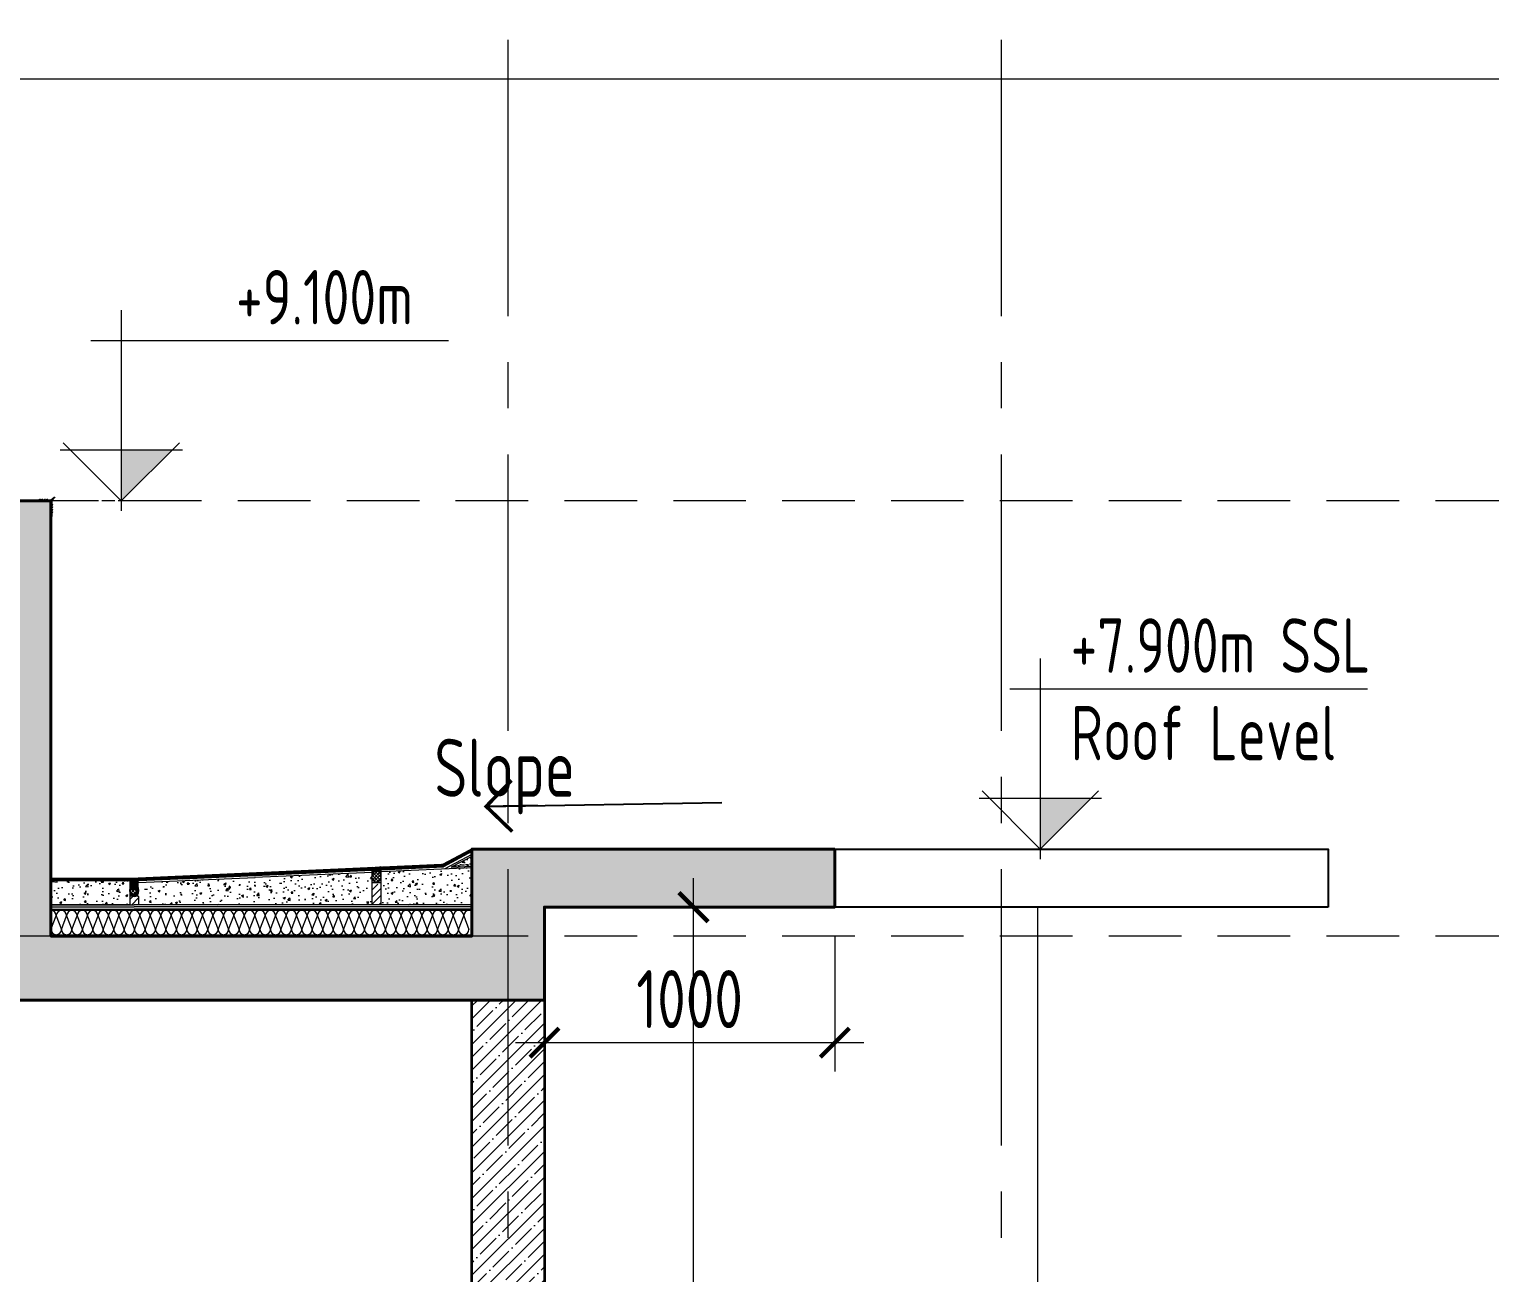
# Model space of a CAD drawing. Header units: millimetres. Extents: x -6181 to 191287, y -8583 to 23546.
# Drawn here: x 25615 to 30647, y 6440 to 10725 of the extents above; entities that cross this region are included whole.
import ezdxf
from ezdxf.xclip import XClip

# ---------------------------------------------------------------- set-up
doc = ezdxf.new("R2010")
doc.units = ezdxf.units.MM
doc.header["$MEASUREMENT"] = 0
doc.header["$XCLIPFRAME"] = 0
for name, pattern in [('1735-DT-5BR-SEC_AA$0$DASHED', [0.75, 0.5, -0.25]), ('ACAD_ISO02W100', [15, 12, -3]), ('CENTER2', [28.575, 19.05, -3.175, 3.175, -3.175]), ('DASHED', [0.75, 0.5, -0.25])]:
    doc.linetypes.add(name, pattern=pattern)
for name, color, linetype, lineweight, plot in [('00--ORIGIN POINT', 200, 'Continuous', 20, False), ('1735-DT-5BR-SEC_AA$0$00--ORIGIN', 6, 'Continuous', 0, False), ('1735-DT-5BR-SEC_AA$0$A-ANNO-NPLT', 8, 'Continuous', 0, False)]:
    doc.layers.add(name, color=color, linetype=linetype, lineweight=lineweight, plot=plot)
for name, color, linetype, lineweight in [('03--GRID', 252, 'CENTER2', 5), ('05--LEADER', 11, 'Continuous', 20), ('05--TEXT-2', 2, 'Continuous', 25), ('07--DIM-2', 2, 'Continuous', 25), ('1735-DT-5BR-SEC_AA$0$06--LINE-0', 8, 'Continuous', 13), ('1735-DT-5BR-SEC_AA$0$06--LINE-1', 9, 'Continuous', 18), ('1735-DT-5BR-SEC_AA$0$06--LINE-2', 2, 'Continuous', 25), ('1735-DT-5BR-SEC_AA$0$A-WALL-PATT', 8, 'Continuous', 5), ('1735-DT-5BR-SEC_AA$0$E--CONCRETE-4', 4, 'Continuous', 40), ('1735-DT-5BR-SEC_AA$0$E--CONCRETE-SHADE', 253, 'Continuous', 25), ('1735-DT-5BR-SEC_AA$0$F--BLOCKWALL-3', 3, 'Continuous', 35), ('1735-DT-5BR-SEC_AA$0$F--BLOCKWALL-HATCH--INSULATED', 251, 'Continuous', 13), ('1735-DT-5BR-SEC_AA$0$J--WATERPROOFING-1', 1, 'Continuous', 18), ('1735-DT-5BR-SEC_AA$0$J--WATERPROOFING-2', 2, 'Continuous', 25), ('1735-DT-5BR-SEC_AA$0$J--WATERPROOFING-3', 3, 'Continuous', 35), ('1735-DT-5BR-SEC_AA$0$M--PLASTER-0', 8, 'Continuous', 13), ('1735-DT-5BR-SEC_AA$0$P--INSULATION', 8, 'Continuous', 13), ('1735-DT-5BR-SEC_AA$0$W--ELV-1', 250, '1735-DT-5BR-SEC_AA$0$DASHED', 9), ('W--ELEV-2', 7, 'Continuous', 20), ('W--ELV-1', 250, 'DASHED', 9)]:
    doc.layers.add(name, color=color, linetype=linetype, lineweight=lineweight)
doc.layers.add('1735-DT-5BR-SEC_AA$0$00--Combo Roof', color=251, linetype='Continuous')
doc.styles.add('ISO', font='isocp2.shx', dxfattribs={"width": 0.8})
doc.linetypes.add('1735-DT-5BR-SEC_AA$0$BATTING', pattern='A,0.00254,-2.54,[134,ltypeshp.shx,S=2.54,R=0,X=-2.54,Y=0],-5.08,[134,ltypeshp.shx,S=2.54,R=180,X=2.54,Y=0],-2.54', length=10.16254)
doc.dimstyles.new('1-100_AR', dxfattribs={"dimtxt": 200, "dimasz": 100, "dimexe": 100, "dimexo": 100, "dimgap": 0, "dimtad": 0, "dimdec": 0, "dimzin": 12, "dimdsep": 46, "dimtxsty": 'ISO', "dimblk": 'ARCHTICK', "dimcen": 100, "dimdle": 100, "dimclrd": 8, "dimclre": 9, "dimclrt": 2, "dimadec": 0, "dimazin": 0, "dimtfac": 1, "dimtdec": 0, "dimtmove": 0, "dimatfit": 2, "dimldrblk": 'ARCHTICK', "dimfxl": 1, "dimtvp": 0.75, "dimtolj": 1, "dimtzin": 12, "dimlwd": 9, "dimlwe": 9, "dimarcsym": 0})
doc.dimstyles.new('1-25', dxfattribs={"dimscale": 25, "dimtxt": 2.5, "dimasz": 1.5, "dimexe": 1, "dimexo": 1, "dimgap": 1, "dimtad": 1, "dimdec": 0, "dimdsep": 46, "dimtxsty": 'ISO', "dimblk": 'ARCHTICK', "dimcen": 1, "dimdle": 1, "dimclrd": 9, "dimclre": 9, "dimclrt": 2, "dimazin": 2, "dimtfac": 1, "dimtdec": 0, "dimtmove": 1, "dimatfit": 0, "dimldrblk": 'Leader Aero', "dimfxl": 1, "dimtolj": 1, "dimtzin": 0, "dimarcsym": 0})

# ---------------------------------------------------------------- blocks, each defined once
blk = doc.blocks.new('_ArchTick')
at = {"color": 0, "const_width": 0.15}
blk.add_lwpolyline([(-0.5, -0.5), (0.5, 0.5)], dxfattribs=at)
blk = doc.blocks.new('*D20')
at = {"layer": '07--DIM-2', "color": 8, "lineweight": 9, "transparency": 16777216}
blk.add_line((27903.7, 4150), (27903.7, 7800), dxfattribs=at)
at = {"layer": '07--DIM-2', "color": 9, "lineweight": 9, "transparency": 16777216}
for p, q in [((27490.2, 7700), (28003.7, 7700)), ((27490.2, 4250), (28003.7, 4250))]:
    blk.add_line(p, q, dxfattribs=at)
at = {"layer": 'Defpoints', "color": 0, "transparency": 16777216}
for p in [(27390.2, 7700), (27903.7, 7700), (27390.2, 4250)]:
    blk.add_point(p, dxfattribs=at)
at = {"layer": '07--DIM-2', "color": 8, "lineweight": 9, "transparency": 16777216, "xscale": 100, "yscale": 100, "zscale": 100}
for p, rotation in [((27903.7, 7700), 90), ((27903.7, 4250), 270)]:
    blk.add_blockref('_ArchTick', p, dxfattribs=dict(at, rotation=rotation))
at = {"layer": '07--DIM-2', "color": 2, "transparency": 16777216, "insert": (27753.7, 5975), "char_height": 200, "attachment_point": 5, "rotation": 90, "style": 'ISO'}
blk.add_mtext('\\A1;3450', dxfattribs=at)
blk = doc.blocks.new('*U5')
at = {"color": 2}
for p, q in [((0, 875), (0, -46)), ((1502.9, 734.4), (-140.6, 734.4)), ((-280.4, 234.4), (280.4, 234.4)), ((0, 0), (-266.9, 266.9)), ((266.9, 266.9), (0, 0))]:
    blk.add_line(p, q, dxfattribs=at)
blk.add_solid([(0, 234.4), (234.4, 234.4), (0, 0), (234.4, 234.4)], dxfattribs=at)
at = {"layer": '00--ORIGIN POINT', "linetype": 'ACAD_ISO02W100', "ltscale": 5}
blk.add_line((270, 0), (-270, 0), dxfattribs=at)
at = {"style": 'ISO', "width": 0.8}
for tag, p in [('LEVEL', (225.4, 781.7)), ('FLOOR', (225.4, 406.4))]:
    blk.add_attdef(tag, p, '', height=250, dxfattribs=at)
blk = doc.blocks.new('Leader Aero')
at = {"ltscale": 0.03}
blk.add_line((-1.414, 0), (0, 0), dxfattribs=at)
at = {"ltscale": 0.03, "const_width": 0.1}
blk.add_lwpolyline([(-0.707, 0.707), (0, 0), (-0.707, -0.707)], dxfattribs=at)
blk = doc.blocks.new('1735-DT-5BR-SEC_AA$0$NAIL-5')
at = {"layer": '1735-DT-5BR-SEC_AA$0$06--LINE-0'}
for p, q in [((-33, 7), (0, 10)), ((-33, 7), (0, 4)), ((0, 14), (0, 0)), ((1, 14), (0, 14)), ((1, 0), (0, 0)), ((1, 14), (1, 0)), ((1, 13), (1, 1)), ((6, 7), (6, 6)), ((7, 7), (6, 7)), ((7, 6), (6, 6))]:
    blk.add_line(p, q, dxfattribs=at)
for start_param, end_param in [(0.889782, 2.322474), (-0.751678, 0.681014)]:
    blk.add_ellipse((1, 7), major_axis=(4.1, -4.1), ratio=1, start_param=start_param, end_param=end_param, dxfattribs=at)
blk = doc.blocks.new('1735-DT-5BR-SEC_AA$0$Plaster Support L')
for p, q in [((3.2, 59.8), (3.2, 72.4)), ((7.4, 38.6), (3.2, 47.6)), ((7.4, 27.2), (3.2, 36.2)), ((7.4, 15.8), (3.2, 24.8)), ((3.2, 1.4), (3.2, 13.3)), ((3.2, 1.5), (15.4, -14.5)), ((7.4, 50.1), (3.5, 58.5)), ((-59.8, -3.2), (-72.4, -3.2)), ((-50.1, -7.4), (-58.5, -3.5)), ((-38.6, -7.4), (-47.6, -3.2)), ((-27.2, -7.4), (-36.2, -3.2)), ((-15.8, -7.4), (-24.8, -3.2)), ((-1.4, -3.2), (-13.3, -3.2)), ((14.5, -15.3), (-1.4, -3.2))]:
    blk.add_line(p, q)
at = {"const_width": 1.2}
for points in [[(3.2, 59.1), (7.4, 61.5)], [(3.2, 47.6), (7.4, 50.1)], [(3.2, 36.2), (7.4, 38.6)], [(3.2, 24.8), (7.4, 27.2)], [(3.2, 13.3), (7.4, 15.8)], [(-59.1, -3.2), (-61.5, -7.4)], [(-47.6, -3.2), (-50.1, -7.4)], [(-36.2, -3.2), (-38.6, -7.4)], [(-24.8, -3.2), (-27.2, -7.4)], [(-13.3, -3.2), (-15.8, -7.4)]]:
    blk.add_lwpolyline(points, dxfattribs=at)
for centre, radius, start, end in [((6.2, 59.8), 3, 180, 205.12808), ((-59.8, -6.2), 3, 64.87192, 90), ((15.8, -15.8), 1.35, 159.84128, 104.57154)]:
    blk.add_arc(centre, radius, start, end)
at = {"yscale": 0.0999999999985448}
for p, xscale, zscale, rotation in [((3.4, 68.7), -0.0999999999985448, 0.1, 179.9999999958311), ((4.3, 47.4), -0.0999999999985448, 0.1, 179.9999999958311), ((-68.7, -3.4), 0.0999999999985448, 0.0999999999985448, 270.0000000020843), ((-47.4, -4.3), 0.0999999999985448, 0.0999999999985448, 270.0000000020843)]:
    blk.add_blockref('1735-DT-5BR-SEC_AA$0$NAIL-5', p, dxfattribs=dict(at, xscale=xscale, zscale=zscale, rotation=rotation))
blk = doc.blocks.new('*U198')
at = {"ltscale": 0.002, "xscale": -0.7499999999999999, "yscale": 0.75, "zscale": 0.75, "rotation": 1.244886593809724e-06}
blk.add_blockref('1735-DT-5BR-SEC_AA$0$Plaster Support L', (0, 0), dxfattribs=at)
blk = doc.blocks.new('*U204')
at = {"layer": '1735-DT-5BR-SEC_AA$0$06--LINE-1'}
h = blk.add_hatch(dxfattribs=at)
h.set_pattern_fill('AR-SAND', color=256, scale=10, style=0)
h.set_pattern_definition([(37.5, (-75741.97, -20582.6), (-0.6299336, 19.2682377), [0, -15.2, 0, -17, 0, -16.25]), (7.5, (-75741.97, -20582.6), (17.697767, 28.22146), [0, -8.2, 0, -13.7, 0, -5.25]), (327.5, (-75754.27, -20582.6), (31.1414186, 0.0565905), [0, -5, 0, -18, 0, -23.5]), (317.5, (-75754.27, -20582.6), (30.061266, 8.776756), [0, -2.5, 0, -11.8, 0, -13.5])])
edge = h.paths.add_edge_path()
edge.add_line((-39648.2, 10584.7), (-39648.2, 10567.5))
edge.add_arc((-39610.9, 10527), 55.1, 132.6639, 174.5433)
edge.add_line((-39665.7, 10532.3), (-39665.7, 10518.1))
edge.add_line((-39665.7, 10518.1), (-39800.4, 10512.1))
edge.add_line((-39800.4, 10512.1), (-39648.2, 10584.7))
h = blk.add_hatch(dxfattribs=at)
h.set_pattern_fill('AR-CONC', color=256, scale=10, style=0)
h.set_pattern_definition([(50, (-75741.97, -20529.97), (71.72602, -6.27521), [7.5, -82.5]), (355, (-75741.97, -20529.97), (-13.87513, 75.21921), [6, -66]), (100.45144, (-75735.99, -20530.496), (57.85088, 68.944), [6.37402, -70.11421]), (46.1842, (-75741.97, -20509.97), (106.72413, -16.55193), [11.25, -123.75]), (96.63564, (-75733.08, -20511.35), (93.4662, 97.41186), [9.56103, -105.17138]), (351.18416, (-75741.97, -20509.97), (93.4662, 97.41186), [9, -99]), (21, (-75731.97, -20514.97), (59.690705, -40.26189), [7.5, -82.5]), (326, (-75731.97, -20514.97), (24.33153, 72.515), [6, -66]), (71.45144, (-75726.995, -20518.33), (84.02224, 32.25312), [6.37402, -70.11421]), (37.5, (-75741.97, -20529.973), (1.215986, 33.289385), [0, -65.2, 0, -67, 0, -66.25]), (7.5, (-75741.97, -20529.973), (26.306954, 39.44117), [0, -38.2, 0, -63.7, 0, -25.25]), (327.5, (-75764.27, -20529.973), (53.382244, -2.255487), [0, -25, 0, -78, 0, -103.5]), (317.5, (-75774.27, -20529.973), (58.318617, 10.0105), [0, -32.5, 0, -51.8, 0, -73.5])])
edge = h.paths.add_edge_path()
edge.add_line((-40042.2, 10382.2), (-40042.2, 10496.1))
edge.add_line((-40042.2, 10496.1), (-39667.2, 10513.1))
edge.add_line((-39667.2, 10513.1), (-39667.2, 10402.2))
edge.add_arc((-39687.4, 10402.4), 20.2, 270.6255, 359.3745, ccw=False)
edge.add_line((-39687.2, 10382.2), (-40042.2, 10382.2))
h.paths.add_polyline_path([(-40726.3, 10465.3), (-40476, 10475.9), (-40476, 10382.2), (-40726.3, 10382.2)])
h.paths.add_polyline_path([(-40476, 10382.2), (-40476, 10476.6), (-40072.2, 10494.8), (-40072.2, 10382.2)])
h.paths.add_polyline_path([(-40876.9, 10382.2), (-40876.9, 10458.5), (-40727.8, 10463.9), (-40727.8, 10382.2)])
h = blk.add_hatch(dxfattribs=at)
h.set_pattern_fill('AR-CONC', color=256, scale=10, style=0)
h.set_pattern_definition([(50, (-840.463, -89.98), (71.72602, -6.27521), [7.5, -82.5]), (355, (-840.46, -89.98), (-13.87513, 75.21921), [6, -66]), (100.45144, (-834.486, -90.5), (57.85088, 68.944), [6.37402, -70.11421]), (46.1842, (-840.46, -69.98), (106.72413, -16.55193), [11.25, -123.75]), (96.63564, (-831.57, -71.36), (93.4662, 97.41186), [9.56103, -105.17138]), (351.18416, (-840.46, -69.98), (93.4662, 97.41186), [9, -99]), (21, (-830.463, -74.98), (59.690705, -40.26189), [7.5, -82.5]), (326, (-830.46, -74.98), (24.33153, 72.515), [6, -66]), (71.45144, (-825.49, -78.33), (84.02224, 32.25312), [6.37402, -70.11421]), (37.5, (-840.463, -89.977), (1.215986, 33.289385), [0, -65.2, 0, -67, 0, -66.25]), (7.5, (-840.463, -89.977), (26.306954, 39.44117), [0, -38.2, 0, -63.7, 0, -25.25]), (327.5, (-862.763, -89.977), (53.382244, -2.255487), [0, -25, 0, -78, 0, -103.5]), (317.5, (-872.763, -89.977), (58.318617, 10.0105), [0, -32.5, 0, -51.8, 0, -73.5])])
h.paths.add_polyline_path([(-41778.8, 10465.1), (-40906.9, 10465.1), (-40906.9, 10382.2), (-41778.8, 10382.2)])
at = {"layer": '1735-DT-5BR-SEC_AA$0$J--WATERPROOFING-2', "lineweight": 9}
h = blk.add_hatch(dxfattribs=at)
h.set_pattern_fill('ANSI37', color=256, scale=65, style=0)
h.set_pattern_definition([(45, (-166022.7865, 57182.454), (-5.7452426, 5.7452426), []), (135, (-166022.7865, 57182.454), (-5.7452426, -5.7452426), [])])
edge = h.paths.add_edge_path()
edge.add_ellipse((-40057.4, 10478.4), major_axis=(0, -19.9), ratio=0.75188, start_angle=-87.7649, end_angle=-7.0305, ccw=False)
edge.add_line((-40072.4, 10477.6), (-40072.4, 10479.1))
edge.add_ellipse((-40057.4, 10478.4), major_axis=(0, -19.9), ratio=0.75188, start_angle=7.0305, end_angle=267.7649, ccw=False)
edge.add_line((-40055.6, 10458.6), (-40059.3, 10458.6))
at = {"layer": '1735-DT-5BR-SEC_AA$0$J--WATERPROOFING-2'}
h = blk.add_hatch(color=252, dxfattribs=at)
edge = h.paths.add_edge_path()
edge.add_arc((-40060.6, 10578.4), 67.6, 260.1236, 285.7917)
edge.add_line((-40042.2, 10513.3), (-40042.2, 10478.3))
edge.add_line((-40042.2, 10478.3), (-40042.4, 10478.4))
edge.add_ellipse((-40057.4, 10478.4), major_axis=(0, -19.9), ratio=0.75188, start_angle=90, end_angle=260.3691)
edge.add_line((-40072.2, 10481.7), (-40072.2, 10511.8))
h = blk.add_hatch(color=252, dxfattribs=at)
edge = h.paths.add_edge_path()
edge.add_ellipse((-40891.9, 10431.3), major_axis=(0, -19.9), ratio=0.75188, start_angle=94.7878, end_angle=270, ccw=False)
edge.add_line((-40876.9, 10433), (-40876.9, 10465.1))
edge.add_arc((-40891.9, 10589.1), 124.9, 263.0944, 276.8706, ccw=False)
edge.add_line((-40906.9, 10465.1), (-40906.9, 10431.3))
edge.add_line((-40906.9, 10431.3), (-40906.9, 10431.3))
at = {"layer": '1735-DT-5BR-SEC_AA$0$J--WATERPROOFING-2', "lineweight": 9}
h = blk.add_hatch(dxfattribs=at)
h.set_pattern_fill('ANSI37', color=256, scale=65, style=0)
h.set_pattern_definition([(45, (-165188.302, 57135.414), (-5.7452426, 5.7452426), []), (135, (-165188.302, 57135.414), (-5.7452426, -5.7452426), [])])
edge = h.paths.add_edge_path()
edge.add_ellipse((-40891.9, 10431.3), major_axis=(0, -19.9), ratio=0.75188, start_angle=367.0305, end_angle=447.7649)
edge.add_line((-40876.9, 10430.5), (-40876.9, 10432.1))
edge.add_ellipse((-40891.9, 10431.3), major_axis=(0, -19.9), ratio=0.75188, start_angle=92.2351, end_angle=352.9695)
edge.add_line((-40893.7, 10411.5), (-40890, 10411.5))
at = {"layer": '1735-DT-5BR-SEC_AA$0$J--WATERPROOFING-2', "lineweight": 13}
h = blk.add_hatch(dxfattribs=at)
h.set_pattern_fill('ANSI31', color=256, scale=140, style=0)
h.set_pattern_definition([(45, (-41431.51, 13406.052), (-12.37437, 12.37437), [])])
h.paths.add_polyline_path([(-40072.2, 10452.9), (-40042.2, 10452.9), (-40042.2, 10382.2), (-40072.2, 10382.2)])
at = {"layer": '1735-DT-5BR-SEC_AA$0$00--ORIGIN'}
for points in [[(-39601.9, 10300), (-39601.9, 10647.2)], [(-39601.9, 10300), (-41778.8, 10300), (-41778.8, 10485.3)]]:
    blk.add_lwpolyline(points, dxfattribs=at)
at = {"layer": '1735-DT-5BR-SEC_AA$0$J--WATERPROOFING-1', "color": 8}
for p, q in [((-39612.2, 10628.7), (-39826.1, 10512.4)), ((-39612.2, 10617.4), (-39821.6, 10506.1)), ((-39648.2, 10588.1), (-39800.4, 10512.1)), ((-39648.2, 10588.1), (-39648.2, 10567.5)), ((-39800.4, 10512.1), (-39665.7, 10518.1)), ((-39665.7, 10532.3), (-39665.7, 10518.1)), ((-39659.7, 10532.1), (-39659.7, 10401.3)), ((-39652.2, 10531.9), (-39652.2, 10402.8)), ((-39642.2, 10565.8), (-39601.9, 10565.8)), ((-40876.9, 10458.9), (-40475.8, 10475.9)), ((-40874.8, 10465.5), (-40476, 10482.4)), ((-40726.3, 10471.8), (-40475.8, 10482.4)), ((-40476, 10483.1), (-40072.2, 10501.3)), ((-40476, 10476.6), (-40072.2, 10494.8)), ((-40072.2, 10382.2), (-40072.2, 10511.8)), ((-40042.2, 10513.3), (-40042.2, 10382.2)), ((-40042.2, 10496.1), (-39667.2, 10513.1)), ((-40042.2, 10502.6), (-39826.1, 10512.4)), ((-39667.2, 10513.1), (-39667.2, 10402.2)), ((-40072.2, 10458.4), (-40042.2, 10458.4)), ((-41778.8, 10382.2), (-40891.9, 10382.2)), ((-41778.8, 10374.7), (-40891.9, 10374.7)), ((-41778.8, 10367.2), (-40891.9, 10367.2)), ((-40906.9, 10411.4), (-40906.9, 10382.2)), ((-40876.9, 10411.4), (-40906.9, 10411.4)), ((-40476, 10382.2), (-40891.9, 10382.2)), ((-40476, 10374.7), (-40891.9, 10374.7)), ((-40476, 10367.2), (-40891.9, 10367.2)), ((-40876.9, 10410.4), (-40876.9, 10382.2)), ((-39687.2, 10382.2), (-40476, 10382.2)), ((-39687.1, 10374.7), (-40476, 10374.7)), ((-39687.1, 10367.2), (-40476, 10367.2)), ((-40042.2, 10382.2), (-40072.2, 10382.2)), ((-39687.1, 10367.2), (-39601.9, 10367.2))]:
    blk.add_line(p, q, dxfattribs=at)
blk.add_lwpolyline([(-41778.8, 10465.1), (-40906.9, 10465.1), (-40906.9, 10382.2), (-41778.8, 10382.2)], dxfattribs=at)
blk.add_lwpolyline([(-41778.8, 10465.1), (-40906.9, 10465.1), (-40906.9, 10382.2), (-41778.8, 10382.2)], close=True, dxfattribs=at)
for centre, radius, start, end in [((-39610.8, 10527), 55.2, 132.6922, 174.2629), ((-39608.5, 10526.9), 51.5, 130.8981, 174.1344), ((-39603.3, 10526.6), 49.2, 127.2367, 173.8544), ((-40060.6, 10578.4), 67.6, 260.1236, 285.7917), ((-40892.2, 10576.3), 112.1, 262.4789, 278.9045), ((-39687.4, 10402.4), 20.2, 270.6255, 359.3745), ((-39687.4, 10402.4), 35.2, 270.629, 0.6299), ((-39687.4, 10402.4), 27.7, 270.6275, 357.7239)]:
    blk.add_arc(centre, radius, start, end, dxfattribs=at)
blk.add_ellipse((-40057.4, 10478.4), major_axis=(0, -19.9), ratio=0.75188, start_param=-1.570796, end_param=4.712389, dxfattribs=at)
at = {"layer": '1735-DT-5BR-SEC_AA$0$J--WATERPROOFING-2', "lineweight": 13}
for p, q in [((-40906.9, 10400.7), (-40876.9, 10430.7)), ((-40906.9, 10425.4), (-40876.9, 10410.4)), ((-40900.6, 10382.2), (-40876.9, 10405.9))]:
    blk.add_line(p, q, dxfattribs=at)
at = {"layer": '1735-DT-5BR-SEC_AA$0$J--WATERPROOFING-2', "extrusion": (0, 0, -1)}
blk.add_ellipse((-40891.9, 10431.3), major_axis=(0, -19.9), ratio=0.75188, start_param=-1.570796, end_param=4.712389, dxfattribs=at)
at = {"layer": '1735-DT-5BR-SEC_AA$0$J--WATERPROOFING-3', "color": 252, "const_width": 10.1}
for points in [[(-39601.1, 10643.4), (-39627.7, 10625.1), (-39828.9, 10518.2), (-40891.9, 10470.3)], [(-40891.9, 10470.3), (-41778.8, 10470.4)]]:
    blk.add_lwpolyline(points, dxfattribs=at)
at = {"layer": '1735-DT-5BR-SEC_AA$0$P--INSULATION', "linetype": '1735-DT-5BR-SEC_AA$0$BATTING', "ltscale": 0.05}
for p, q in [((-39627.4, 10367.2), (-39627.4, 10562.3)), ((-39604.2, 10331.8), (-41778.8, 10331.8))]:
    blk.add_line(p, q, dxfattribs=at)
blk = doc.blocks.new('*U205')
for p, q in [((0, 44.6), (725, 44.6)), ((0, 11.5), (9, 35.1)), ((9, 35.1), (18, 11.5)), ((18, 11.5), (27, 35.1)), ((27, 35.1), (36, 11.5)), ((36, 11.5), (45, 35.1)), ((45, 35.1), (54, 11.5)), ((54, 11.5), (63, 35.1)), ((63, 35.1), (72, 11.5)), ((72, 11.5), (81, 35.1)), ((81, 35.1), (90, 11.5)), ((90, 11.5), (99, 35.1)), ((99, 35.1), (108, 11.5)), ((108, 11.5), (117, 35.1)), ((117, 35.1), (126, 11.5)), ((126, 11.5), (135, 35.1)), ((135, 35.1), (144, 11.5)), ((144, 11.5), (153, 35.1)), ((153, 35.1), (162, 11.5)), ((162, 11.5), (171, 35.1)), ((171, 35.1), (180, 11.5)), ((180, 11.5), (189, 35.1)), ((189, 35.1), (198, 11.5)), ((198, 11.5), (207, 35.1)), ((207, 35.1), (216, 11.5)), ((216, 11.5), (225, 35.1)), ((225, 35.1), (234, 11.5)), ((234, 11.5), (243, 35.1)), ((243, 35.1), (252, 11.5)), ((252, 11.5), (261, 35.1)), ((261, 35.1), (270, 11.5)), ((270, 11.5), (279, 35.1)), ((279, 35.1), (288, 11.5)), ((288, 11.5), (297, 35.1)), ((297, 35.1), (306, 11.5)), ((306, 11.5), (315, 35.1)), ((315, 35.1), (324, 11.5)), ((324, 11.5), (333, 35.1)), ((333, 35.1), (342, 11.5)), ((342, 11.5), (351, 35.1)), ((351, 35.1), (360, 11.5)), ((360, 11.5), (369, 35.1)), ((369, 35.1), (378, 11.5)), ((378, 11.5), (387, 35.1)), ((387, 35.1), (396, 11.5)), ((396, 11.5), (405, 35.1)), ((405, 35.1), (414, 11.5)), ((414, 11.5), (423, 35.1)), ((423, 35.1), (432, 11.5)), ((432, 11.5), (441, 35.1)), ((441, 35.1), (450, 11.5)), ((450, 11.5), (459, 35.1)), ((459, 35.1), (468, 11.5)), ((468, 11.5), (477, 35.1)), ((477, 35.1), (486, 11.5)), ((486, 11.5), (495, 35.1)), ((495, 35.1), (504, 11.5)), ((504, 11.5), (513, 35.1)), ((513, 35.1), (522, 11.5)), ((522, 11.5), (531, 35.1)), ((531, 35.1), (540, 11.5)), ((540, 11.5), (549, 35.1)), ((549, 35.1), (558, 11.5)), ((558, 11.5), (567, 35.1)), ((567, 35.1), (576, 11.5)), ((576, 11.5), (585, 35.1)), ((585, 35.1), (594, 11.5)), ((594, 11.5), (603, 35.1)), ((603, 35.1), (612, 11.5)), ((612, 11.5), (621, 35.1)), ((621, 35.1), (630, 11.5)), ((630, 11.5), (639, 35.1)), ((639, 35.1), (648, 11.5)), ((648, 11.5), (657, 35.1)), ((657, 35.1), (666, 11.5)), ((666, 11.5), (675, 35.1)), ((675, 35.1), (684, 11.5)), ((684, 11.5), (693, 35.1)), ((693, 35.1), (702, 11.5)), ((702, 11.5), (711, 35.1)), ((711, 35.1), (720, 11.5)), ((0, 2), (725, 2))]:
    blk.add_line(p, q)
for centre, start, end in [((0, 35.1), 0, 90), ((18, 35.1), 90, 180), ((18, 35.1), 0, 90), ((36, 35.1), 90, 180), ((36, 35.1), 0, 90), ((54, 35.1), 90, 180), ((54, 35.1), 0, 90), ((72, 35.1), 90, 180), ((72, 35.1), 0, 90), ((90, 35.1), 90, 180), ((90, 35.1), 0, 90), ((108, 35.1), 90, 180), ((108, 35.1), 0, 90), ((126, 35.1), 90, 180), ((126, 35.1), 0, 90), ((144, 35.1), 90, 180), ((144, 35.1), 0, 90), ((162, 35.1), 90, 180), ((162, 35.1), 0, 90), ((180, 35.1), 90, 180), ((180, 35.1), 0, 90), ((198, 35.1), 90, 180), ((198, 35.1), 0, 90), ((216, 35.1), 90, 180), ((216, 35.1), 0, 90), ((234, 35.1), 90, 180), ((234, 35.1), 0, 90), ((252, 35.1), 90, 180), ((252, 35.1), 0, 90), ((270, 35.1), 90, 180), ((270, 35.1), 0, 90), ((288, 35.1), 90, 180), ((288, 35.1), 0, 90), ((306, 35.1), 90, 180), ((306, 35.1), 0, 90), ((324, 35.1), 90, 180), ((324, 35.1), 0, 90), ((342, 35.1), 90, 180), ((342, 35.1), 0, 90), ((360, 35.1), 90, 180), ((360, 35.1), 0, 90), ((378, 35.1), 90, 180), ((378, 35.1), 0, 90), ((396, 35.1), 90, 180), ((396, 35.1), 0, 90), ((414, 35.1), 90, 180), ((414, 35.1), 0, 90), ((432, 35.1), 90, 180), ((432, 35.1), 0, 90), ((450, 35.1), 90, 180), ((450, 35.1), 0, 90), ((468, 35.1), 90, 180), ((468, 35.1), 0, 90), ((486, 35.1), 90, 180), ((486, 35.1), 0, 90), ((504, 35.1), 90, 180), ((504, 35.1), 0, 90), ((522, 35.1), 90, 180), ((522, 35.1), 0, 90), ((540, 35.1), 90, 180), ((540, 35.1), 0, 90), ((558, 35.1), 90, 180), ((558, 35.1), 0, 90), ((576, 35.1), 90, 180), ((576, 35.1), 0, 90), ((594, 35.1), 90, 180), ((594, 35.1), 0, 90), ((612, 35.1), 90, 180), ((612, 35.1), 0, 90), ((630, 35.1), 90, 180), ((630, 35.1), 0, 90), ((648, 35.1), 90, 180), ((648, 35.1), 0, 90), ((666, 35.1), 90, 180), ((666, 35.1), 0, 90), ((684, 35.1), 90, 180), ((684, 35.1), 0, 90), ((702, 35.1), 90, 180), ((702, 35.1), 0, 90), ((720, 35.1), 90, 180), ((9, 11.5), 180, 0), ((27, 11.5), 180, 0), ((45, 11.5), 180, 0), ((63, 11.5), 180, 0), ((81, 11.5), 180, 0), ((99, 11.5), 180, 0), ((117, 11.5), 180, 0), ((135, 11.5), 180, 0), ((153, 11.5), 180, 0), ((171, 11.5), 180, 0), ((189, 11.5), 180, 0), ((207, 11.5), 180, 0), ((225, 11.5), 180, 0), ((243, 11.5), 180, 0), ((261, 11.5), 180, 0), ((279, 11.5), 180, 0), ((297, 11.5), 180, 0), ((315, 11.5), 180, 0), ((333, 11.5), 180, 0), ((351, 11.5), 180, 0), ((369, 11.5), 180, 0), ((387, 11.5), 180, 0), ((405, 11.5), 180, 0), ((423, 11.5), 180, 0), ((441, 11.5), 180, 0), ((459, 11.5), 180, 0), ((477, 11.5), 180, 0), ((495, 11.5), 180, 0), ((513, 11.5), 180, 0), ((531, 11.5), 180, 0), ((549, 11.5), 180, 0), ((567, 11.5), 180, 0), ((585, 11.5), 180, 0), ((603, 11.5), 180, 0), ((621, 11.5), 180, 0), ((639, 11.5), 180, 0), ((657, 11.5), 180, 0), ((675, 11.5), 180, 0), ((693, 11.5), 180, 0), ((711, 11.5), 180, 0)]:
    blk.add_arc(centre, 9, start, end)
at = {"layer": '1735-DT-5BR-SEC_AA$0$A-ANNO-NPLT'}
for p, q in [((0, 46.6), (725, 46.6)), ((0, 0), (725, 0))]:
    blk.add_line(p, q, dxfattribs=at)
blk = doc.blocks.new('1735-DT-5BR-SEC_AA')
at = {"layer": '1735-DT-5BR-SEC_AA$0$E--CONCRETE-SHADE'}
h = blk.add_hatch(color=256, dxfattribs=at)
h.dxf.hatch_style = 1
h.paths.add_polyline_path([(28390.2, 7900), (28390.2, 7700), (27390.2, 7700), (27390.2, 7380), (27140.2, 7380), (14290.3, 7380), (14040.3, 7380), (14040.3, 9100), (14190.3, 9100), (14190.3, 7600), (25540.2, 7600), (25540.2, 9100), (25690.2, 9100), (25690.2, 7600), (27140.2, 7600), (27140.2, 7900)])
at = {"layer": '1735-DT-5BR-SEC_AA$0$F--BLOCKWALL-HATCH--INSULATED'}
h = blk.add_hatch(dxfattribs=at)
h.set_pattern_fill('ANSI35', color=256, scale=250, style=0)
h.set_pattern_definition([(45, (0.004, 1300), (-44.19417, 44.19417), []), (45, (44.2, 1300), (-44.19417, 44.19417), [78.125, -15.625, 0, -15.625])])
h.paths.add_polyline_path([(27140.2, 7380), (27390.2, 7380), (27390.2, 4250), (27140.2, 4250)])
at = {"layer": '1735-DT-5BR-SEC_AA$0$06--LINE-1'}
blk.add_line((29090.2, 4250), (29090.2, 7700), dxfattribs=at)
at = {"layer": '1735-DT-5BR-SEC_AA$0$06--LINE-2', "ltscale": 25}
blk.add_lwpolyline([(30090.2, 7700), (28390.2, 7700), (28390.2, 7900), (30090.2, 7900)], close=True, dxfattribs=at)
at = {"layer": '1735-DT-5BR-SEC_AA$0$E--CONCRETE-4'}
blk.add_lwpolyline([(28390.2, 7900), (28390.2, 7700), (27390.2, 7700), (27390.2, 7380), (27140.2, 7380), (14290.3, 7380), (14040.3, 7380), (14040.3, 9100), (14190.3, 9100), (14190.3, 7600), (25540.2, 7600), (25540.2, 9100), (25690.2, 9100), (25690.2, 7600), (27140.2, 7600), (27140.2, 7900), (28390.2, 7900)], dxfattribs=at)
at = {"layer": '1735-DT-5BR-SEC_AA$0$F--BLOCKWALL-3'}
blk.add_lwpolyline([(27140.2, 7380), (27390.2, 7380), (27390.2, 4250), (27140.2, 4250)], close=True, dxfattribs=at)
at = {"layer": '1735-DT-5BR-SEC_AA$0$W--ELV-1', "ltscale": 500}
for points in [[(36709.2, 9100), (1469.5, 9100)], [(36709.2, 7600), (1469.5, 7600)]]:
    blk.add_lwpolyline(points, dxfattribs=at)
at = {"layer": '1735-DT-5BR-SEC_AA$0$00--Combo Roof'}
ref = blk.add_blockref('*U204', (66869, -2673.9), dxfattribs=at)
XClip(ref).set_block_clipping_path([(-41178.8417431782, 10361.8757837567), (-39728.8204104266, 10596.9764989527)])
at = {"layer": '1735-DT-5BR-SEC_AA$0$A-WALL-PATT', "xscale": 2, "yscale": 2, "zscale": 2}
blk.add_blockref('*U205', (25690.2, 7600), dxfattribs=at)
at = {"layer": '1735-DT-5BR-SEC_AA$0$M--PLASTER-0', "rotation": 180}
blk.add_blockref('*U198', (25690.2, 9100), dxfattribs=at)
blk = doc.blocks.new('*D105')
at = {"layer": '07--DIM-2', "color": 9, "lineweight": 9, "transparency": 16777216}
for p, q in [((27390.2, 7600), (27390.2, 7133.1)), ((28390.3, 7600), (28390.3, 7133.1))]:
    blk.add_line(p, q, dxfattribs=at)
at = {"layer": '07--DIM-2', "color": 8, "lineweight": 9, "transparency": 16777216}
blk.add_line((27290.2, 7233.1), (28490.3, 7233.1), dxfattribs=at)
at = {"layer": 'Defpoints', "color": 0, "transparency": 16777216}
for p in [(27390.2, 7700), (28390.3, 7700), (28390.3, 7233.1)]:
    blk.add_point(p, dxfattribs=at)
at = {"layer": '07--DIM-2', "color": 8, "lineweight": 9, "transparency": 16777216, "xscale": 100, "yscale": 100, "zscale": 100, "rotation": 180}
blk.add_blockref('_ArchTick', (27390.2, 7233.1), dxfattribs=at)
at = {"layer": '07--DIM-2', "color": 8, "lineweight": 9, "transparency": 16777216, "xscale": 100, "yscale": 100, "zscale": 100}
blk.add_blockref('_ArchTick', (28390.3, 7233.1), dxfattribs=at)
at = {"layer": '07--DIM-2', "color": 2, "transparency": 16777216, "insert": (27890.2, 7383.1), "char_height": 200, "attachment_point": 5, "style": 'ISO'}
blk.add_mtext('\\A1;1000', dxfattribs=at)

msp = doc.modelspace()

# ---------------------------------------------------------------- linework, layer by layer
at = {"layer": 'W--ELV-1', "ltscale": 500}
for points in [[(36709.2, 9100), (1469.5, 9100)], [(36709.2, 7600), (1469.5, 7600)]]:
    msp.add_lwpolyline(points, dxfattribs=at)

# ---------------------------------------------------------------- leaders
at = {"color": 6}
msp.add_leader([(27189.6, 8047), (28000.9, 8061)], dimstyle='1-25', override={"dimasz": 5, "dimgap": 1, "dimtad": 0}, dxfattribs=at)

# ---------------------------------------------------------------- next in the draw order: block references
msp.add_blockref('1735-DT-5BR-SEC_AA', (0, 0))

# ---------------------------------------------------------------- next in the draw order: linework, layer by layer
at = {"layer": '03--GRID', "ltscale": 50}
for p, q in [((27265.2, -1694), (27265.2, 10871.4)), ((28965.2, -1694), (28965.2, 10871.4))]:
    msp.add_line(p, q, dxfattribs=at)

# ---------------------------------------------------------------- next in the draw order: block references
at = {"layer": 'W--ELEV-2'}
ref = msp.add_blockref('*U5', (25932.4, 9100), dxfattribs=dict(at, xscale=0.75, yscale=0.75, zscale=0.75))
ref.add_attrib('LEVEL', '+9.100m', (26327.7, 9707.6, -698143.2), dxfattribs={"layer": '0', "height": 187.5, "style": 'ISO', "width": 0.8})
ref = msp.add_blockref('*U5', (29098.4, 7900), dxfattribs=dict(at, xscale=0.75, yscale=0.75, zscale=0.75))
ref.add_attrib('LEVEL', '+7.900m SSL', (29202.9, 8507.6, -698143.2), dxfattribs={"layer": '0', "height": 187.5, "style": 'ISO', "width": 0.8})
ref.add_attrib('FLOOR', 'Roof Level', (29202.9, 8206, -698143.2), dxfattribs={"layer": '0', "height": 187.5, "style": 'ISO', "width": 0.8})

# ---------------------------------------------------------------- next in the draw order: texts
at = {"layer": '05--TEXT-2', "insert": (27253.4, 8150), "char_height": 200, "width": 1189.493, "attachment_point": 5, "style": 'ISO'}
msp.add_mtext('Slope', dxfattribs=at)

# ---------------------------------------------------------------- next in the draw order: dimensions: what is measured, and where the dimension line sits
at = {"layer": '07--DIM-2'}
dim = msp.add_linear_dim(base=(27903.7, 7700), p1=(27390.2, 4250), p2=(27390.2, 7700), angle=270, dimstyle='1-100_AR', override={"dimtmove": 1}, dxfattribs=at)
dim.commit()
dim.dimension.update_dxf_attribs({"geometry": '*D20', "text_midpoint": (27753.7, 5975)})
dim = msp.add_linear_dim(base=(28390.3, 7233.1), p1=(27390.2, 7700), p2=(28390.3, 7700), dimstyle='1-100_AR', dxfattribs=at)
dim.commit()
dim.dimension.update_dxf_attribs({"geometry": '*D105', "text_midpoint": (27890.2, 7383.1)})

# ---------------------------------------------------------------- next in the draw order: leaders
at = {"layer": '05--LEADER'}
msp.add_leader([(24974.2, 9656.8), (25463.1, 10553.2), (36445.5, 10553.2)], dimstyle='1-100_AR', dxfattribs=at)

doc.saveas('drawing.dxf')
